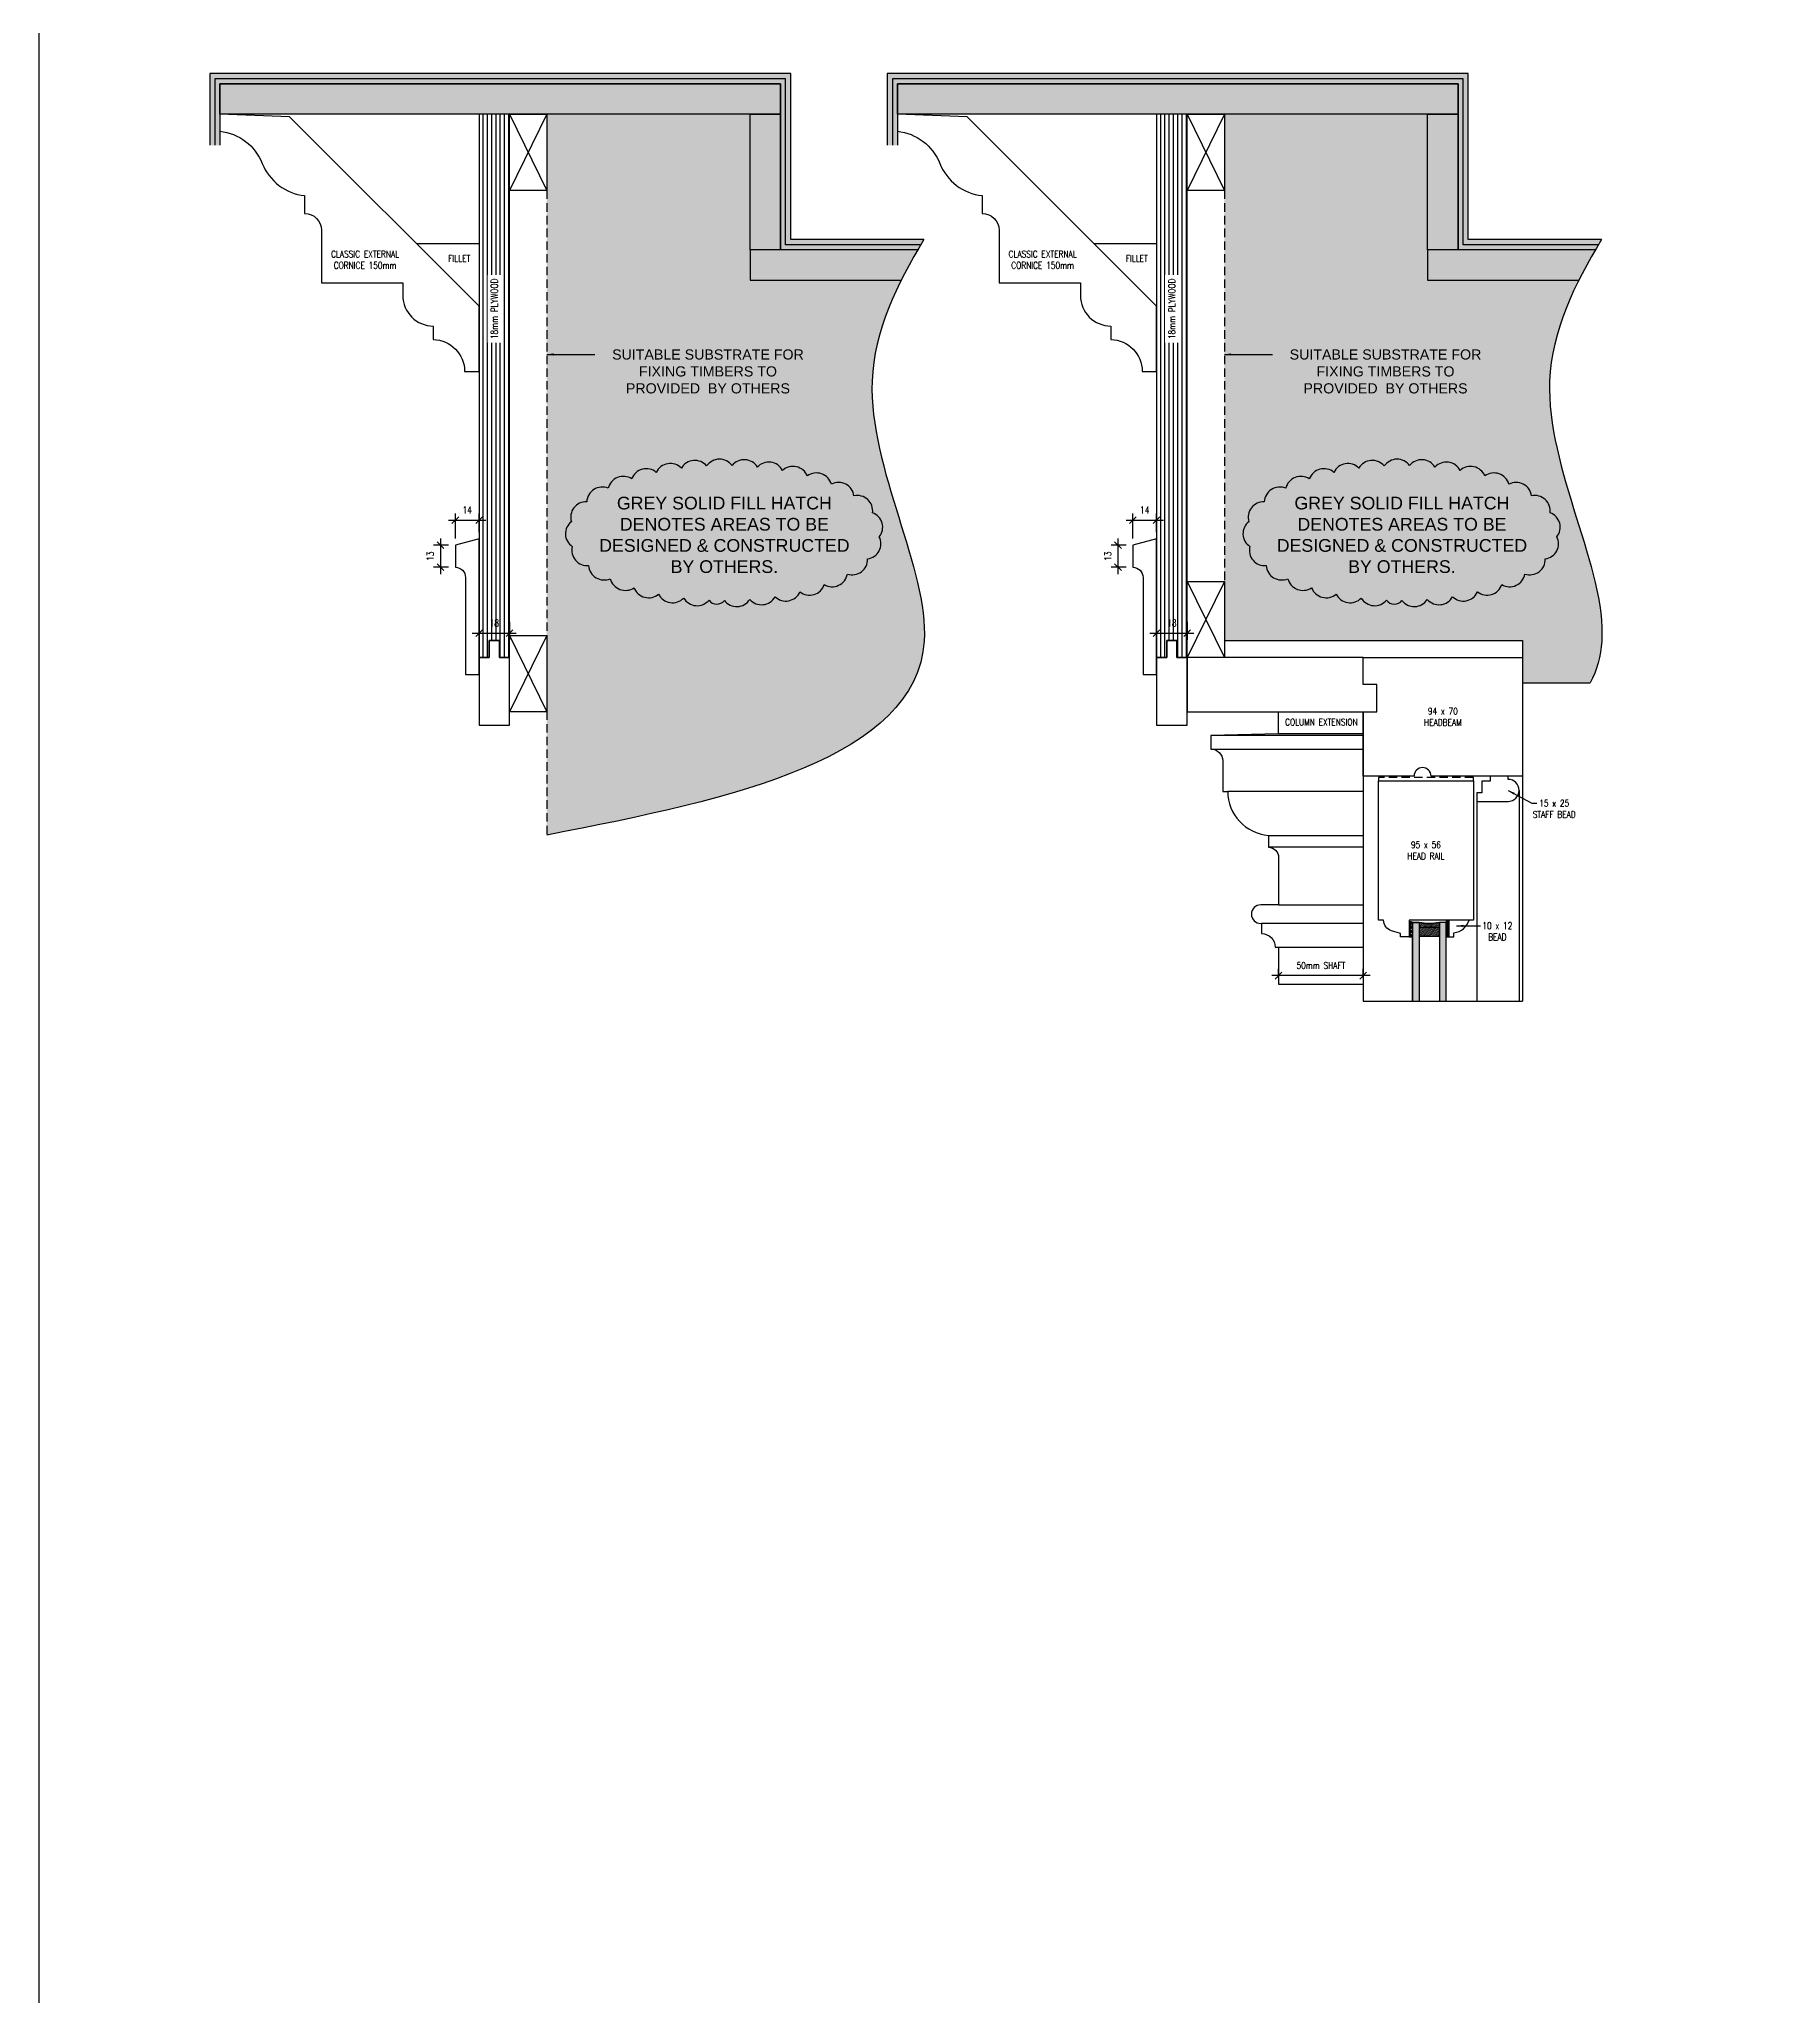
# Model space of a CAD drawing. Header units: millimetres. Extents: x 0 to 23312, y -3206 to 11448.
# Drawn here: x 0 to 1027, y 5204 to 6360 of the extents above; entities that cross this region are included whole.
import ezdxf

# ---------------------------------------------------------------- set-up
doc = ezdxf.new("R2010")
doc.units = ezdxf.units.MM
doc.header["$LTSCALE"] = 10
doc.header["$PDMODE"] = 35
doc.linetypes.add('HIDDEN', pattern=[0.375, 0.25, -0.125])
doc.linetypes.add('HIDDENX2', pattern=[0.75, 0.5, -0.25])
for name, color, linetype in [('40 - Detail Outline', 142, 'Continuous'), ('41 - Detail', 7, 'Continuous'), ('42 - Detail Hatch', 251, 'Continuous'), ('44 - Detail Text', 7, 'Continuous')]:
    doc.layers.add(name, color=color, linetype=linetype)
doc.styles.add('1-2', font='romans.shx', dxfattribs={"width": 0.8, "height": 4})
doc.dimstyles.new('1-2', dxfattribs={"dimtxt": 4, "dimasz": 4, "dimexe": 4, "dimexo": 4, "dimgap": 4, "dimtad": 1, "dimdec": 0, "dimzin": 0, "dimdsep": 46, "dimtxsty": '1-2', "dimblk": 'OBLIQUE', "dimcen": 4, "dimdle": 4, "dimclrd": 251, "dimclre": 251, "dimclrt": 251, "dimadec": 0, "dimazin": 0, "dimtfac": 1, "dimtdec": 0, "dimtix": 1, "dimtmove": 1, "dimatfit": 3, "dimfxl": 1, "dimtolj": 1, "dimtzin": 0, "dimlwd": 25, "dimarcsym": 0})

# ---------------------------------------------------------------- blocks, each defined once
blk = doc.blocks.new('_Oblique')
at = {"color": 0, "linetype": 'ByBlock', "lineweight": -2}
blk.add_line((-0.5, -0.5), (0.5, 0.5), dxfattribs=at)
blk = doc.blocks.new('*D243')
at = {"layer": '44 - Detail Text', "color": 251, "lineweight": -2, "transparency": 16777216}
for p, q in [((659.7, 5998.6), (659.7, 6013)), ((677.7, 6015.6), (677.7, 6005))]:
    blk.add_line(p, q, dxfattribs=at)
at = {"layer": '44 - Detail Text', "color": 251, "lineweight": 25, "transparency": 16777216}
blk.add_line((655.7, 6009), (681.7, 6009), dxfattribs=at)
at = {"layer": 'Defpoints', "color": 0, "transparency": 16777216}
for p in [(677.7, 6019.6), (677.7, 6009), (659.7, 5994.6)]:
    blk.add_point(p, dxfattribs=at)
at = {"layer": '44 - Detail Text', "color": 251, "lineweight": 25, "transparency": 16777216, "xscale": 4, "yscale": 4, "zscale": 4, "rotation": 180}
blk.add_blockref('_Oblique', (659.7, 6009), dxfattribs=at)
at = {"layer": '44 - Detail Text', "color": 251, "lineweight": 25, "transparency": 16777216, "xscale": 4, "yscale": 4, "zscale": 4}
blk.add_blockref('_Oblique', (677.7, 6009), dxfattribs=at)
at = {"layer": '44 - Detail Text', "color": 251, "transparency": 16777216, "insert": (668.7, 6015), "char_height": 4, "attachment_point": 5, "style": '1-2'}
blk.add_mtext('\\A1;18', dxfattribs=at)
blk = doc.blocks.new('*D244')
at = {"layer": '44 - Detail Text', "color": 251, "lineweight": -2, "ltscale": 2, "transparency": 16777216}
for p, q in [((645.7, 6064.9), (645.7, 6079.7)), ((659.7, 6068.6), (659.7, 6079.7))]:
    blk.add_line(p, q, dxfattribs=at)
at = {"layer": '44 - Detail Text', "color": 251, "lineweight": 25, "ltscale": 2, "transparency": 16777216}
blk.add_line((641.7, 6075.7), (663.7, 6075.7), dxfattribs=at)
at = {"layer": 'Defpoints', "color": 0, "ltscale": 2, "transparency": 16777216}
for p in [(659.7, 6075.7), (645.7, 6060.9), (659.7, 6064.6)]:
    blk.add_point(p, dxfattribs=at)
at = {"layer": '44 - Detail Text', "color": 251, "lineweight": 25, "ltscale": 2, "transparency": 16777216, "xscale": 4, "yscale": 4, "zscale": 4, "rotation": 180}
blk.add_blockref('_Oblique', (645.7, 6075.7), dxfattribs=at)
at = {"layer": '44 - Detail Text', "color": 251, "lineweight": 25, "ltscale": 2, "transparency": 16777216, "xscale": 4, "yscale": 4, "zscale": 4}
blk.add_blockref('_Oblique', (659.7, 6075.7), dxfattribs=at)
at = {"layer": '44 - Detail Text', "color": 251, "ltscale": 2, "transparency": 16777216, "insert": (652.7, 6081.7), "char_height": 4, "attachment_point": 5, "style": '1-2'}
blk.add_mtext('\\A1;14', dxfattribs=at)
blk = doc.blocks.new('*D245')
at = {"layer": '44 - Detail Text', "color": 251, "lineweight": -2, "ltscale": 2, "transparency": 16777216}
for p, q in [((641.7, 6060.9), (632.9, 6060.9)), ((641.7, 6047.9), (632.9, 6047.9))]:
    blk.add_line(p, q, dxfattribs=at)
at = {"layer": '44 - Detail Text', "color": 251, "lineweight": 25, "ltscale": 2, "transparency": 16777216}
blk.add_line((636.9, 6064.9), (636.9, 6043.9), dxfattribs=at)
at = {"layer": 'Defpoints', "color": 0, "ltscale": 2, "transparency": 16777216}
for p in [(645.7, 6060.9), (636.9, 6047.9), (645.7, 6047.9)]:
    blk.add_point(p, dxfattribs=at)
at = {"layer": '44 - Detail Text', "color": 251, "lineweight": 25, "ltscale": 2, "transparency": 16777216, "xscale": 4, "yscale": 4, "zscale": 4}
for p, rotation in [((636.9, 6060.9), 90), ((636.9, 6047.9), 270)]:
    blk.add_blockref('_Oblique', p, dxfattribs=dict(at, rotation=rotation))
at = {"layer": '44 - Detail Text', "color": 251, "ltscale": 2, "transparency": 16777216, "insert": (630.9, 6054.4), "char_height": 4, "attachment_point": 5, "rotation": 90, "style": '1-2'}
blk.add_mtext('\\A1;13', dxfattribs=at)
blk = doc.blocks.new('*D246')
at = {"layer": '44 - Detail Text', "color": 251, "lineweight": 25, "transparency": 16777216}
blk.add_line((785.7, 5806.8), (727.7, 5806.8), dxfattribs=at)
at = {"layer": '44 - Detail Text', "color": 251, "lineweight": -2, "transparency": 16777216}
for p, q in [((731.7, 5805.7), (731.7, 5810.8)), ((781.7, 5805.7), (781.7, 5810.8))]:
    blk.add_line(p, q, dxfattribs=at)
at = {"layer": 'Defpoints', "color": 0, "transparency": 16777216}
for p in [(731.7, 5806.8), (731.7, 5801.7), (781.7, 5801.7)]:
    blk.add_point(p, dxfattribs=at)
at = {"layer": '44 - Detail Text', "color": 251, "lineweight": 25, "transparency": 16777216, "xscale": 4, "yscale": 4, "zscale": 4, "rotation": 180}
blk.add_blockref('_Oblique', (731.7, 5806.8), dxfattribs=at)
at = {"layer": '44 - Detail Text', "color": 251, "lineweight": 25, "transparency": 16777216, "xscale": 4, "yscale": 4, "zscale": 4}
blk.add_blockref('_Oblique', (781.7, 5806.8), dxfattribs=at)
at = {"layer": '44 - Detail Text', "color": 251, "transparency": 16777216, "insert": (756.7, 5812.8), "char_height": 4, "attachment_point": 5, "style": '1-2'}
blk.add_mtext('\\A1;50mm SHAFT', dxfattribs=at)
blk = doc.blocks.new('*D247')
at = {"layer": '44 - Detail Text', "color": 251, "lineweight": -2, "transparency": 16777216}
for p, q in [((259.7, 5998.6), (259.7, 6013)), ((277.7, 6015.6), (277.7, 6005))]:
    blk.add_line(p, q, dxfattribs=at)
at = {"layer": '44 - Detail Text', "color": 251, "lineweight": 25, "transparency": 16777216}
blk.add_line((255.7, 6009), (281.7, 6009), dxfattribs=at)
at = {"layer": 'Defpoints', "color": 0, "transparency": 16777216}
for p in [(277.7, 6019.6), (277.7, 6009), (259.7, 5994.6)]:
    blk.add_point(p, dxfattribs=at)
at = {"layer": '44 - Detail Text', "color": 251, "lineweight": 25, "transparency": 16777216, "xscale": 4, "yscale": 4, "zscale": 4, "rotation": 180}
blk.add_blockref('_Oblique', (259.7, 6009), dxfattribs=at)
at = {"layer": '44 - Detail Text', "color": 251, "lineweight": 25, "transparency": 16777216, "xscale": 4, "yscale": 4, "zscale": 4}
blk.add_blockref('_Oblique', (277.7, 6009), dxfattribs=at)
at = {"layer": '44 - Detail Text', "color": 251, "transparency": 16777216, "insert": (268.7, 6015), "char_height": 4, "attachment_point": 5, "style": '1-2'}
blk.add_mtext('\\A1;18', dxfattribs=at)
blk = doc.blocks.new('*D248')
at = {"layer": '44 - Detail Text', "color": 251, "lineweight": -2, "ltscale": 2, "transparency": 16777216}
for p, q in [((245.7, 6064.9), (245.7, 6079.7)), ((259.7, 6068.6), (259.7, 6079.7))]:
    blk.add_line(p, q, dxfattribs=at)
at = {"layer": '44 - Detail Text', "color": 251, "lineweight": 25, "ltscale": 2, "transparency": 16777216}
blk.add_line((241.7, 6075.7), (263.7, 6075.7), dxfattribs=at)
at = {"layer": 'Defpoints', "color": 0, "ltscale": 2, "transparency": 16777216}
for p in [(259.7, 6075.7), (245.7, 6060.9), (259.7, 6064.6)]:
    blk.add_point(p, dxfattribs=at)
at = {"layer": '44 - Detail Text', "color": 251, "lineweight": 25, "ltscale": 2, "transparency": 16777216, "xscale": 4, "yscale": 4, "zscale": 4, "rotation": 180}
blk.add_blockref('_Oblique', (245.7, 6075.7), dxfattribs=at)
at = {"layer": '44 - Detail Text', "color": 251, "lineweight": 25, "ltscale": 2, "transparency": 16777216, "xscale": 4, "yscale": 4, "zscale": 4}
blk.add_blockref('_Oblique', (259.7, 6075.7), dxfattribs=at)
at = {"layer": '44 - Detail Text', "color": 251, "ltscale": 2, "transparency": 16777216, "insert": (252.7, 6081.7), "char_height": 4, "attachment_point": 5, "style": '1-2'}
blk.add_mtext('\\A1;14', dxfattribs=at)
blk = doc.blocks.new('*D249')
at = {"layer": '44 - Detail Text', "color": 251, "lineweight": -2, "ltscale": 2, "transparency": 16777216}
for p, q in [((241.7, 6060.9), (232.9, 6060.9)), ((241.7, 6047.9), (232.9, 6047.9))]:
    blk.add_line(p, q, dxfattribs=at)
at = {"layer": '44 - Detail Text', "color": 251, "lineweight": 25, "ltscale": 2, "transparency": 16777216}
blk.add_line((236.9, 6064.9), (236.9, 6043.9), dxfattribs=at)
at = {"layer": 'Defpoints', "color": 0, "ltscale": 2, "transparency": 16777216}
for p in [(245.7, 6060.9), (236.9, 6047.9), (245.7, 6047.9)]:
    blk.add_point(p, dxfattribs=at)
at = {"layer": '44 - Detail Text', "color": 251, "lineweight": 25, "ltscale": 2, "transparency": 16777216, "xscale": 4, "yscale": 4, "zscale": 4}
for p, rotation in [((236.9, 6060.9), 90), ((236.9, 6047.9), 270)]:
    blk.add_blockref('_Oblique', p, dxfattribs=dict(at, rotation=rotation))
at = {"layer": '44 - Detail Text', "color": 251, "ltscale": 2, "transparency": 16777216, "insert": (230.9, 6054.4), "char_height": 4, "attachment_point": 5, "rotation": 90, "style": '1-2'}
blk.add_mtext('\\A1;13', dxfattribs=at)

msp = doc.modelspace()

# ---------------------------------------------------------------- hatches: boundary and pattern name
at = {"layer": '42 - Detail Hatch', "ltscale": 10}
h = msp.add_hatch(color=253, dxfattribs=at)
h.dxf.hatch_style = 1
edge = h.paths.add_edge_path()
edge.add_spline(control_points=[(299.702, 5889.815), (411.571, 5911.322), (583.133, 5950.055), (469.445, 6140.009), (506.265, 6214.659), (522.341, 6241.294)], knot_values=[24.92287796, 24.92287796, 24.92287796, 24.92287796, 279.73413215, 436.33516198, 525.97216524, 525.97216524, 525.97216524, 525.97216524], degree=3, periodic=0)
edge.add_line((522.341, 6241.294), (443.702, 6241.294))
edge.add_line((443.702, 6241.294), (443.702, 6339.294))
edge.add_line((443.702, 6339.294), (100.702, 6339.294))
edge.add_line((100.702, 6339.294), (100.702, 6297.034))
edge.add_line((100.702, 6297.034), (106.702, 6297.034))
edge.add_line((106.702, 6297.034), (106.702, 6315.294))
edge.add_line((106.702, 6315.294), (299.702, 6315.294))
edge.add_line((299.702, 6315.294), (299.702, 5889.815))
h = msp.add_hatch(color=253, dxfattribs=at)
h.dxf.hatch_style = 1
edge = h.paths.add_edge_path()
edge.add_spline(control_points=[(915.747, 5979.626), (919.556, 5987.148), (932.813, 6034.132), (869.445, 6140.009), (906.265, 6214.659), (922.341, 6241.294)], knot_values=[24.92287796, 24.92287796, 24.92287796, 24.92287796, 57.9597095, 214.56073932, 304.19774259, 304.19774259, 304.19774259, 304.19774259], degree=3, periodic=0)
edge.add_line((922.341, 6241.294), (843.702, 6241.294))
edge.add_line((843.702, 6241.294), (843.702, 6339.294))
edge.add_line((843.702, 6339.294), (500.702, 6339.294))
edge.add_line((500.702, 6339.294), (500.702, 6297.034))
edge.add_line((500.702, 6297.034), (506.702, 6297.034))
edge.add_line((506.702, 6297.034), (506.702, 6315.294))
edge.add_line((506.702, 6315.294), (699.702, 6315.294))
edge.add_line((699.702, 6315.294), (699.702, 6004.626))
edge.add_line((699.702, 6004.626), (875.702, 6004.626))
edge.add_line((875.702, 6004.626), (875.702, 5979.626))
edge.add_line((875.702, 5979.626), (915.747, 5979.626))
at = {"layer": '42 - Detail Hatch'}
h = msp.add_hatch(dxfattribs=at)
h.set_pattern_fill('LINE', color=251, scale=0.8, angle=90, style=0)
h.set_pattern_definition([(90, (-2740.184, 5780.4277), (-2.54, 2e-16), [])])
h.paths.add_polyline_path([(277.702, 6019.626), (277.702, 6315.294), (259.702, 6315.294), (259.702, 5994.626), (265.702, 5994.626), (265.702, 6004.626), (271.702, 6004.626), (271.702, 5994.626), (277.702, 5994.626)])
h = msp.add_hatch(dxfattribs=at)
h.set_pattern_fill('LINE', color=251, scale=0.8, angle=90, style=0)
h.set_pattern_definition([(90, (-2340.184, 5780.4277), (-2.54, 2e-16), [])])
h.paths.add_polyline_path([(677.702, 6019.626), (677.702, 6315.294), (659.702, 6315.294), (659.702, 5994.626), (665.702, 5994.626), (665.702, 6004.626), (671.702, 6004.626), (671.702, 5994.626), (677.702, 5994.626)])
h = msp.add_hatch(color=253, dxfattribs=at)
edge = h.paths.add_edge_path()
edge.add_arc((810.059, 5835.412), 0.643, 270, 450)
edge.add_arc((810.059, 5836.697), 0.643, 90, 270, ccw=False)
edge.add_arc((810.059, 5837.983), 0.643, 270, 450)
edge.add_line((810.059, 5838.626), (808.702, 5838.626))
edge.add_line((808.702, 5838.626), (808.702, 5829.626))
edge.add_line((808.702, 5829.626), (810.059, 5829.626))
edge.add_arc((810.059, 5830.269), 0.643, 270, 450)
edge.add_arc((810.059, 5831.555), 0.643, 90, 270, ccw=False)
edge.add_arc((810.059, 5832.84), 0.643, 270, 450)
edge.add_arc((810.059, 5834.126), 0.643, 90, 270, ccw=False)
h = msp.add_hatch(color=254, dxfattribs=at)
edge = h.paths.add_edge_path()
edge.add_line((826.702, 5835.126), (814.702, 5835.126))
edge.add_line((814.702, 5835.126), (814.702, 5838.126))
edge.add_arc((820.702, 5873.876), 36.25, 260.472717, 279.527283)
edge.add_line((826.702, 5838.126), (826.702, 5835.126))
h.paths.add_polyline_path([(826.702, 5830.126), (814.702, 5830.126), (814.702, 5835.126), (826.702, 5835.126)])
h.paths.add_polyline_path([(826.702, 5791.699), (830.702, 5791.699), (830.702, 5838.126), (826.702, 5838.126)])
h.paths.add_polyline_path([(810.702, 5791.699), (814.702, 5791.699), (814.702, 5838.126), (810.702, 5838.126)])
h = msp.add_hatch(dxfattribs=at)
h.set_pattern_fill('DOTS', color=251, scale=0.4, angle=-60, style=0)
h.set_pattern_definition([(300, (-13062.7527, 38654.86677), (0.708676131, 0.042536934), [0, -0.635])])
h.paths.add_polyline_path([(826.702, 5835.126), (826.702, 5838.126, -0.08333333), (814.702, 5838.126), (814.702, 5835.126)])
h.paths.add_polyline_path([(814.702, 5835.126), (814.702, 5830.126), (826.702, 5830.126), (826.702, 5835.126)])
msp.add_hatch(color=253, dxfattribs=at).paths.add_polyline_path([(830.702, 5829.626), (832.202, 5829.626), (832.202, 5839.626), (830.702, 5839.626)])
at = {"layer": '44 - Detail Text', "ltscale": 10}
h = msp.add_hatch(color=69, dxfattribs=at)
h.dxf.hatch_style = 1
edge = h.paths.add_edge_path()
edge.add_arc((411.838, 6033.842), 9.154, 217.04926, 327.04926)
edge.add_arc((426.397, 6034.903), 9.154, 221.287893, 331.287893)
edge.add_arc((440.784, 6037.089), 9.153, 225.995533, 335.995533)
edge.add_arc((454.818, 6040.546), 9.151, 231.689332, 341.689332)
edge.add_arc((468.159, 6045.544), 9.146, 239.41448, 349.41448)
edge.add_arc((479.988, 6052.535), 9.124, 251.870574, 361.870573)
edge.add_arc((487.987, 6061.765), 9.002, 277.151369, 387.151369)
edge.add_arc((489.072, 6071.519), 8.934, 320.808593, 430.808593)
edge.add_arc((482.983, 6081.151), 9.105, 352.460492, 462.460492)
edge.add_arc((471.955, 6088.844), 9.142, 7.532875, 117.532875)
edge.add_arc((458.945, 6094.388), 9.15, 16.264742, 126.264741)
edge.add_arc((445.072, 6098.274), 9.152, 22.421037, 132.421037)
edge.add_arc((430.768, 6100.824), 9.153, 27.35768, 137.35768)
edge.add_arc((416.247, 6102.215), 9.154, 31.698267, 141.698267)
edge.add_arc((401.64, 6102.533), 9.154, 35.809268, 145.809268)
edge.add_arc((387.053, 6101.796), 9.154, 39.975106, 149.975105)
edge.add_arc((372.599, 6099.961), 9.153, 44.498961, 154.49896)
edge.add_arc((358.433, 6096.91), 9.152, 49.819503, 159.819503)
edge.add_arc((344.829, 6092.416), 9.148, 56.760616, 166.760616)
edge.add_arc((332.399, 6086.084), 9.134, 67.29652, 177.29652)
edge.add_arc((322.851, 6077.465), 9.06, 87.32125, 197.321249)
edge.add_arc((319.577, 6067.68), 8.895, 127.176537, 237.176537)
edge.add_arc((323.531, 6057.9), 9.074, 165.285576, 275.285576)
edge.add_arc((333.482, 6049.494), 9.137, 183.950362, 293.950362)
edge.add_arc((346.068, 6043.357), 9.149, 193.997131, 303.997131)
edge.add_arc((359.743, 6039.012), 9.152, 200.730583, 310.730583)
edge.add_arc((373.945, 6036.082), 9.153, 205.950432, 315.950432)
edge.add_arc((388.417, 6034.354), 9.154, 210.425356, 320.425356)
edge.add_arc((400.071, 6031.596), 5.531, 213.7662, 323.7662)
h = msp.add_hatch(color=69, dxfattribs=at)
h.dxf.hatch_style = 1
edge = h.paths.add_edge_path()
edge.add_arc((811.838, 6033.842), 9.154, 217.04926, 327.04926)
edge.add_arc((826.397, 6034.903), 9.154, 221.287893, 331.287893)
edge.add_arc((840.784, 6037.089), 9.153, 225.995533, 335.995533)
edge.add_arc((854.818, 6040.546), 9.151, 231.689332, 341.689332)
edge.add_arc((868.159, 6045.544), 9.146, 239.41448, 349.41448)
edge.add_arc((879.988, 6052.535), 9.124, 251.870574, 361.870573)
edge.add_arc((887.987, 6061.765), 9.002, 277.151369, 387.151369)
edge.add_arc((889.072, 6071.519), 8.934, 320.808593, 430.808593)
edge.add_arc((882.983, 6081.151), 9.105, 352.460492, 462.460492)
edge.add_arc((871.955, 6088.844), 9.142, 7.532875, 117.532875)
edge.add_arc((858.945, 6094.388), 9.15, 16.264742, 126.264741)
edge.add_arc((845.072, 6098.274), 9.152, 22.421037, 132.421037)
edge.add_arc((830.768, 6100.824), 9.153, 27.35768, 137.35768)
edge.add_arc((816.247, 6102.215), 9.154, 31.698267, 141.698267)
edge.add_arc((801.64, 6102.533), 9.154, 35.809268, 145.809268)
edge.add_arc((787.053, 6101.796), 9.154, 39.975106, 149.975105)
edge.add_arc((772.599, 6099.961), 9.153, 44.498961, 154.49896)
edge.add_arc((758.433, 6096.91), 9.152, 49.819503, 159.819503)
edge.add_arc((744.829, 6092.416), 9.148, 56.760616, 166.760616)
edge.add_arc((732.399, 6086.084), 9.134, 67.29652, 177.29652)
edge.add_arc((722.851, 6077.465), 9.06, 87.32125, 197.321249)
edge.add_arc((719.577, 6067.68), 8.895, 127.176537, 237.176537)
edge.add_arc((723.531, 6057.9), 9.074, 165.285576, 275.285576)
edge.add_arc((733.482, 6049.494), 9.137, 183.950362, 293.950362)
edge.add_arc((746.068, 6043.357), 9.149, 193.997131, 303.997131)
edge.add_arc((759.743, 6039.012), 9.152, 200.730583, 310.730583)
edge.add_arc((773.945, 6036.082), 9.153, 205.950432, 315.950432)
edge.add_arc((788.417, 6034.354), 9.154, 210.425356, 320.425356)
edge.add_arc((800.071, 6031.596), 5.531, 213.7662, 323.7662)

# ---------------------------------------------------------------- linework, layer by layer
for p, q in [((848.702, 5909.626), (848.702, 5791.699)), ((873.702, 5916.126), (873.702, 5791.699))]:
    msp.add_line(p, q)
at = {"color": 252}
msp.add_lwpolyline([(810.059, 5834.769), (810.059, 5834.769, 1), (810.059, 5836.055), (810.059, 5836.055, -1), (810.059, 5837.34), (810.059, 5837.34, 1), (810.059, 5838.626), (808.702, 5838.626), (808.702, 5829.626), (810.059, 5829.626, 1), (810.059, 5830.912), (810.059, 5830.912, -1), (810.059, 5832.197), (810.059, 5832.197, 1), (810.059, 5833.483), (810.059, 5833.483, -1)], format="xyb", close=True, dxfattribs=at)
for points in [[(810.702, 5791.699), (810.702, 5838.126), (814.702, 5838.126), (814.702, 5791.699)], [(830.702, 5791.699), (830.702, 5838.126), (826.702, 5838.126), (826.702, 5791.699)]]:
    msp.add_lwpolyline(points, dxfattribs=at)
msp.add_lwpolyline([(830.702, 5791.699), (830.702, 5838.126), (826.702, 5838.126, -0.08333333), (814.702, 5838.126), (810.702, 5838.126), (810.702, 5791.699)], format="xyb")
for points in [[(830.702, 5839.626), (830.702, 5829.626), (832.202, 5829.626), (832.202, 5839.626)], [(814.702, 5830.126), (826.702, 5830.126), (826.702, 5835.126), (814.702, 5835.126)]]:
    msp.add_lwpolyline(points, close=True, dxfattribs=at)
msp.add_arc((820.702, 5873.876), 36.25, 260.472717, 279.527283, dxfattribs=at)
at = {"layer": '40 - Detail Outline', "color": 251, "ltscale": 10}
for p, q in [((277.702, 6315.294), (299.702, 6270.294)), ((299.702, 6315.294), (277.702, 6270.294)), ((677.702, 6315.294), (699.702, 6270.294)), ((699.702, 6315.294), (677.702, 6270.294)), ((699.702, 6039.563), (677.702, 5994.626)), ((677.702, 6039.563), (699.702, 5994.626)), ((299.702, 6007.563), (277.702, 5962.626)), ((277.702, 6007.563), (299.702, 5962.626))]:
    msp.add_line(p, q, dxfattribs=at)
at = {"layer": '40 - Detail Outline', "color": 5, "linetype": 'HIDDEN', "ltscale": 2}
for p, q in [((299.702, 6315.294), (299.702, 5889.815)), ((699.702, 6315.294), (699.702, 6004.626))]:
    msp.add_line(p, q, dxfattribs=at)
at = {"layer": '40 - Detail Outline'}
for p, q in [((781.702, 5949.626), (781.702, 5801.699)), ((875.702, 5924.626), (875.702, 5791.699)), ((729.702, 5823.578), (781.702, 5823.578))]:
    msp.add_line(p, q, dxfattribs=at)
at = {"layer": '40 - Detail Outline', "ltscale": 0.5}
msp.add_line((781.702, 5924.626), (781.702, 5791.699), dxfattribs=at)
at = {"layer": '40 - Detail Outline', "color": 251}
msp.add_line((781.702, 5791.699), (875.702, 5791.699), dxfattribs=at)
at = {"layer": '40 - Detail Outline', "color": 3, "ltscale": 10}
msp.add_lwpolyline([(0, 11147.776), (13142.58, 11147.776), (13142.58, -3206.341), (0, -3206.341)], close=True, dxfattribs=at)
at = {"layer": '40 - Detail Outline', "color": 7, "ltscale": 10}
for points in [[(522.341, 6241.294), (443.702, 6241.294), (443.702, 6339.294), (100.702, 6339.294), (100.702, 6297.034)], [(520.543, 6238.294), (440.702, 6238.294), (440.702, 6336.294), (103.702, 6336.294), (103.702, 6297.034)], [(922.341, 6241.294), (843.702, 6241.294), (843.702, 6339.294), (500.702, 6339.294), (500.702, 6297.034)], [(920.543, 6238.294), (840.702, 6238.294), (840.702, 6336.294), (503.702, 6336.294), (503.702, 6297.034)], [(518.774, 6235.294), (437.702, 6235.294), (437.702, 6333.294), (106.702, 6333.294), (106.702, 6297.034)], [(918.774, 6235.294), (837.702, 6235.294), (837.702, 6333.294), (506.702, 6333.294), (506.702, 6297.034)], [(518.774, 6235.294), (419.702, 6235.294), (419.702, 6217.294), (508.939, 6217.294)], [(918.774, 6235.294), (819.702, 6235.294), (819.702, 6217.294), (908.939, 6217.294)], [(699.702, 6004.626), (875.702, 6004.626), (875.702, 5979.626), (915.747, 5979.626)]]:
    msp.add_lwpolyline(points, dxfattribs=at)
for points in [[(106.702, 6333.294), (437.702, 6333.294), (437.702, 6315.294), (106.702, 6315.294)], [(506.702, 6333.294), (837.702, 6333.294), (837.702, 6315.294), (506.702, 6315.294)], [(419.702, 6315.294), (437.702, 6315.294), (437.702, 6235.294), (419.702, 6235.294)], [(819.702, 6315.294), (837.702, 6315.294), (837.702, 6235.294), (819.702, 6235.294)]]:
    msp.add_lwpolyline(points, close=True, dxfattribs=at)
at = {"layer": '40 - Detail Outline', "ltscale": 10}
for points in [[(299.702, 6270.294), (277.702, 6270.294), (277.702, 6315.294), (299.702, 6315.294)], [(699.702, 6270.294), (677.702, 6270.294), (677.702, 6315.294), (699.702, 6315.294)], [(699.702, 5994.626), (677.702, 5994.626), (677.702, 6039.563), (699.702, 6039.563)], [(277.702, 5994.626), (271.702, 5994.626), (271.702, 6004.626), (265.702, 6004.626), (265.702, 5994.626), (259.702, 5994.626), (259.702, 5954.626), (277.702, 5954.626)], [(299.702, 5962.626), (277.702, 5962.626), (277.702, 6007.563), (299.702, 6007.563)], [(677.702, 5994.626), (671.702, 5994.626), (671.702, 6004.626), (665.702, 6004.626), (665.702, 5994.626), (659.702, 5994.626), (659.702, 5954.626), (677.702, 5954.626)], [(677.702, 5962.626), (733.702, 5962.626), (761.702, 5962.626), (789.702, 5962.626), (789.702, 5978.626), (781.702, 5978.626), (781.702, 5994.626), (677.702, 5994.626)], [(731.702, 5962.626), (781.702, 5962.626), (781.702, 5949.626), (731.702, 5949.626)]]:
    msp.add_lwpolyline(points, close=True, dxfattribs=at)
at = {"layer": '40 - Detail Outline', "ltscale": 2}
for points in [[(259.702, 5984.626), (259.702, 6064.626), (245.702, 6060.875), (245.702, 6047.875, -0.41421356), (251.702, 6041.875), (251.702, 5984.626), (259.702, 5984.626)], [(659.702, 5984.626), (659.702, 6064.626), (645.702, 6060.875), (645.702, 6047.875, -0.41421356), (651.702, 6041.875), (651.702, 5984.626), (659.702, 5984.626)]]:
    msp.add_lwpolyline(points, format="xyb", dxfattribs=at)
at = {"layer": '40 - Detail Outline', "ltscale": 0.5}
msp.add_lwpolyline([(875.702, 5994.626), (875.702, 5924.626), (821.702, 5924.626, 1), (811.702, 5924.626), (781.702, 5924.626), (781.702, 5962.626), (789.702, 5962.626), (789.702, 5978.626), (781.702, 5978.626), (781.702, 5994.626), (875.702, 5994.626)], format="xyb", dxfattribs=at)
at = {"layer": '40 - Detail Outline', "color": 142, "ltscale": 10}
msp.add_lwpolyline([(781.702, 5949.626), (731.702, 5949.626), (691.702, 5948.578), (691.702, 5940.578, -0.41421356), (698.702, 5933.578), (698.702, 5915.578), (701.702, 5915.578, 0.38973343), (725.702, 5889.578), (725.702, 5882.578, -0.41421356), (731.702, 5876.578), (731.702, 5848.578), (721.202, 5848.578, 1), (721.202, 5837.578), (721.702, 5837.578), (721.702, 5831.578, -0.41421356), (729.702, 5823.578), (731.702, 5823.578), (731.702, 5801.699)], format="xyb", dxfattribs=at)
at = {"layer": '40 - Detail Outline', "color": 251, "linetype": 'HIDDENX2'}
msp.add_lwpolyline([(846.702, 5921.801), (846.702, 5923.801), (790.702, 5923.801), (790.702, 5921.801)], dxfattribs=at)
at = {"layer": '40 - Detail Outline'}
msp.add_lwpolyline([(846.702, 5839.626), (808.702, 5839.626), (808.702, 5829.626), (803.702, 5829.626), (803.702, 5831.626), (798.429, 5833.238, -0.32976241), (793.702, 5839.626), (790.702, 5839.626), (790.702, 5921.801), (846.702, 5921.801), (846.702, 5839.626)], format="xyb", dxfattribs=at)
for points in [[(856.702, 5924.626), (856.702, 5921.626), (851.702, 5921.626), (851.702, 5914.626), (848.702, 5914.626), (848.702, 5909.626), (867.202, 5909.626, 1), (867.202, 5922.626), (867.202, 5924.626)], [(844.202, 5839.626), (832.202, 5839.626), (832.202, 5829.626), (835.202, 5829.626), (835.202, 5832.126, 0.30486221)]]:
    msp.add_lwpolyline(points, format="xyb", close=True, dxfattribs=at)
at = {"layer": '40 - Detail Outline', "color": 251, "ltscale": 10}
for points, knots in [([(522.341, 6241.294), (506.265, 6214.659), (469.445, 6140.009), (583.133, 5950.055), (411.571, 5911.322), (299.702, 5889.815)], [24.92287796, 24.92287796, 24.92287796, 24.92287796, 114.55988123, 271.16091105, 525.97216524, 525.97216524, 525.97216524, 525.97216524]), ([(922.341, 6241.294), (906.265, 6214.659), (869.445, 6140.009), (932.813, 6034.132), (919.556, 5987.148), (915.747, 5979.626)], [24.92287796, 24.92287796, 24.92287796, 24.92287796, 114.55988123, 271.16091105, 304.19774259, 304.19774259, 304.19774259, 304.19774259])]:
    msp.add_open_spline(points, degree=3, knots=knots, dxfattribs=at)
at = {"layer": '41 - Detail', "color": 9}
for p, q in [((781.702, 5948.578), (691.702, 5948.578)), ((691.702, 5940.578), (781.702, 5940.578)), ((781.702, 5915.578), (701.702, 5915.578)), ((725.702, 5889.578), (781.702, 5889.578)), ((781.702, 5882.578), (725.702, 5882.578)), ((731.702, 5848.578), (781.702, 5848.578)), ((781.702, 5837.578), (721.702, 5837.578))]:
    msp.add_line(p, q, dxfattribs=at)
at = {"layer": '41 - Detail', "color": 251}
msp.add_line((731.702, 5801.699), (781.702, 5801.699), dxfattribs=at)
at = {"layer": '41 - Detail', "color": 142}
for points in [[(277.702, 6019.626), (277.702, 6315.294), (259.702, 6315.294), (259.702, 5994.626), (265.702, 5994.626), (265.702, 6004.626), (271.702, 6004.626), (271.702, 5994.626), (277.702, 5994.626), (277.702, 6019.626)], [(677.702, 6019.626), (677.702, 6315.294), (659.702, 6315.294), (659.702, 5994.626), (665.702, 5994.626), (665.702, 6004.626), (671.702, 6004.626), (671.702, 5994.626), (677.702, 5994.626), (677.702, 6019.626)]]:
    msp.add_lwpolyline(points, close=True, dxfattribs=at)
at = {"layer": '44 - Detail Text', "color": 3}
for points in [[(404.532, 6028.327, 0.52056705), (419.519, 6028.863, 0.52056705), (434.426, 6030.506, 0.52056705), (449.145, 6033.366, 0.52056705), (463.506, 6037.671, 0.52056705), (477.149, 6043.864, 0.52056705), (489.107, 6052.833, 0.52056705), (495.997, 6065.873, 0.52056705), (492.009, 6079.956, 0.52056705), (481.018, 6090.042, 0.52056705), (467.729, 6096.95, 0.52056705), (453.532, 6101.765, 0.52056705), (438.898, 6105.031, 0.52056705), (424.035, 6107.025, 0.52056705), (409.063, 6107.889, 0.52056705), (394.068, 6107.677, 0.52056705), (379.128, 6106.376, 0.52056705), (364.338, 6103.902, 0.52056705), (349.843, 6100.067, 0.52056705), (335.924, 6094.511, 0.52056705), (323.274, 6086.515, 0.52056705), (314.202, 6074.767, 0.52056705), (314.755, 6060.205, 0.52056705), (324.367, 6048.865, 0.52056705), (337.191, 6041.144, 0.52056705), (351.184, 6035.772, 0.52056705), (365.715, 6032.077, 0.52056705), (380.524, 6029.718, 0.52056705), (395.472, 6028.522, 0.52056705)], [(804.532, 6028.327, 0.52056705), (819.519, 6028.863, 0.52056705), (834.426, 6030.506, 0.52056705), (849.145, 6033.366, 0.52056705), (863.506, 6037.671, 0.52056705), (877.149, 6043.864, 0.52056705), (889.107, 6052.833, 0.52056705), (895.997, 6065.873, 0.52056705), (892.009, 6079.956, 0.52056705), (881.018, 6090.042, 0.52056705), (867.729, 6096.95, 0.52056705), (853.532, 6101.765, 0.52056705), (838.898, 6105.031, 0.52056705), (824.035, 6107.025, 0.52056705), (809.063, 6107.889, 0.52056705), (794.068, 6107.677, 0.52056705), (779.128, 6106.376, 0.52056705), (764.338, 6103.902, 0.52056705), (749.843, 6100.067, 0.52056705), (735.924, 6094.511, 0.52056705), (723.274, 6086.515, 0.52056705), (714.202, 6074.767, 0.52056705), (714.755, 6060.205, 0.52056705), (724.367, 6048.865, 0.52056705), (737.191, 6041.144, 0.52056705), (751.184, 6035.772, 0.52056705), (765.715, 6032.077, 0.52056705), (780.524, 6029.718, 0.52056705), (795.472, 6028.522, 0.52056705)]]:
    msp.add_lwpolyline(points, format="xyb", close=True, dxfattribs=at)

# ---------------------------------------------------------------- texts
at = {"layer": '40 - Detail Outline', "color": 251, "ltscale": 10, "char_height": 6, "width": 125.54841, "attachment_point": 1, "style": '1-2'}
for insert in [(332.056, 6176.508), (732.056, 6176.508)]:
    msp.add_mtext('\\pxqc;{\\fArial|b0|i0|c0|p34;\\W1;\\C3;SUITABLE SUBSTRATE FOR FIXING TIMBERS TO PROVIDED  BY OTHERS}', dxfattribs=dict(at, insert=insert))
at = {"layer": '44 - Detail Text', "color": 251, "char_height": 4, "attachment_point": 5, "style": '1-2'}
for s, insert in [('CLASSIC EXTERNAL\\PCORNICE 150mm', (192.428, 6229.439)), ('FILLET', (247.997, 6230.201)), ('CLASSIC EXTERNAL\\PCORNICE 150mm', (592.428, 6229.439)), ('FILLET', (647.997, 6230.201)), ('94 x 70\\PHEADBEAM', (828.702, 5959.626)), ('COLUMN EXTENSION', (756.964, 5956.48)), ('15 x 25\\PSTAFF BEAD', (894.424, 5905.301)), ('95 x 56\\PHEAD RAIL', (818.702, 5880.713)), ('10 x 12\\PBEAD', (860.864, 5832.956))]:
    msp.add_mtext(s, dxfattribs=dict(at, insert=insert))
at = {"layer": '44 - Detail Text', "color": 3, "char_height": 7.5, "width": 156.1967, "attachment_point": 5, "style": '1-2'}
for insert in [(404.532, 6066.968), (804.532, 6066.968)]:
    msp.add_mtext('{\\fArial|b0|i0|c0|p34;\\W1;GREY SOLID FILL HATCH DENOTES AREAS TO BE DESIGNED & CONSTRUCTED BY OTHERS.}', dxfattribs=dict(at, insert=insert))

# ---------------------------------------------------------------- dimensions: what is measured, and where the dimension line sits
at = {"layer": '44 - Detail Text', "ltscale": 2}
for base, p1, p2, picture, middle in [((259.702, 6075.66), (245.702, 6060.875), (259.702, 6064.626), '*D248', (252.702, 6081.66)), ((659.702, 6075.66), (645.702, 6060.875), (659.702, 6064.626), '*D244', (652.702, 6081.66))]:
    dim = msp.add_linear_dim(base=base, p1=p1, p2=p2, dimstyle='1-2', dxfattribs=at)
    dim.commit()
    dim.dimension.update_dxf_attribs({"geometry": picture, "text_midpoint": middle})
for base, p1, p2, picture, middle in [((236.861, 6047.875), (245.702, 6060.875), (245.702, 6047.875), '*D249', (230.861, 6054.375)), ((636.861, 6047.875), (645.702, 6060.875), (645.702, 6047.875), '*D245', (630.861, 6054.375))]:
    dim = msp.add_linear_dim(base=base, p1=p1, p2=p2, angle=90, dimstyle='1-2', dxfattribs=at)
    dim.commit()
    dim.dimension.update_dxf_attribs({"geometry": picture, "text_midpoint": middle})
at = {"layer": '44 - Detail Text', "color": 2}
for base, p1, p2, picture, middle in [((277.702, 6008.976), (259.702, 5994.626), (277.702, 6019.626), '*D247', (268.702, 6014.976)), ((677.702, 6008.976), (659.702, 5994.626), (677.702, 6019.626), '*D243', (668.702, 6014.976))]:
    dim = msp.add_linear_dim(base=base, p1=p1, p2=p2, dimstyle='1-2', dxfattribs=at)
    dim.commit()
    dim.dimension.update_dxf_attribs({"geometry": picture, "text_midpoint": middle})
at = {"layer": '44 - Detail Text'}
dim = msp.add_linear_dim(base=(731.702, 5806.833), p1=(781.702, 5801.699), p2=(731.702, 5801.699), dimstyle='1-2', override={"dimpost": 'mm SHAFT'}, dxfattribs=at)
dim.commit()
dim.dimension.update_dxf_attribs({"geometry": '*D246', "text_midpoint": (756.702, 5812.833)})

# ---------------------------------------------------------------- leaders
at = {"layer": '40 - Detail Outline', "color": 6, "ltscale": 10, "annotation_type": 0, "has_hookline": 1, "hookline_direction": 0, "text_width": 112.694}
msp.add_leader([(299.702, 6173.508), (328.056, 6173.508)], dimstyle='1-2', override={"dimgap": 4, "dimtad": 0}, dxfattribs=at)
at = {"layer": '40 - Detail Outline', "color": 6, "ltscale": 10}
msp.add_leader([(699.702, 6173.508), (728.056, 6173.508)], dimstyle='1-2', override={"dimgap": 4, "dimtad": 0}, dxfattribs=at)
at = {"layer": '44 - Detail Text', "color": 3}
msp.add_leader([(867.202, 5916.126), (881.143, 5908.651), (884.086, 5908.651)], dimstyle='1-2', dxfattribs=at)
msp.add_leader([(836.797, 5836.174), (850.911, 5836.174)], dimstyle='1-2', override={"dimgap": 4, "dimtad": 0}, dxfattribs=at)

# ---------------------------------------------------------------- next in the draw order: texts
at = {"layer": '44 - Detail Text', "color": 251, "char_height": 4, "attachment_point": 5, "rotation": 90, "style": '1-2', "bg_fill": 3, "box_fill_scale": 1.5, "bg_fill_color": 256, "bg_fill_transparency": 0}
for insert in [(268.702, 6200.428), (668.702, 6200.428)]:
    msp.add_mtext('18mm PLYWOOD', dxfattribs=dict(at, insert=insert))

# ---------------------------------------------------------------- next in the draw order: linework, layer by layer
at = {"layer": '40 - Detail Outline', "ltscale": 2}
for points in [[(259.702, 6201.988), (147.832, 6313.858), (106.702, 6315.294), (106.702, 6305.294, -0.27726982), (131.702, 6286.294, 0.27726982), (156.702, 6267.294), (156.702, 6256.794, -0.41421356), (166.702, 6246.794), (166.702, 6215.794), (214.702, 6215.794), (214.702, 6208.294, 0.41421356), (232.702, 6190.294), (232.702, 6182.294, -0.40961588), (251.203, 6163.5), (259.702, 6163.5), (259.702, 6201.988)], [(659.702, 6201.988), (547.832, 6313.858), (506.702, 6315.294), (506.702, 6305.294, -0.27726982), (531.702, 6286.294, 0.27726982), (556.702, 6267.294), (556.702, 6256.794, -0.41421356), (566.702, 6246.794), (566.702, 6215.794), (614.702, 6215.794), (614.702, 6208.294, 0.41421356), (632.702, 6190.294), (632.702, 6182.294, -0.40961588), (651.203, 6163.5), (659.702, 6163.5), (659.702, 6201.988)]]:
    msp.add_lwpolyline(points, format="xyb", dxfattribs=at)
for points in [[(259.702, 6201.988), (222.702, 6238.988), (222.702, 6238.988), (259.702, 6238.988)], [(659.702, 6201.988), (622.702, 6238.988), (622.702, 6238.988), (659.702, 6238.988)]]:
    msp.add_lwpolyline(points, close=True, dxfattribs=at)

doc.saveas('drawing.dxf')
